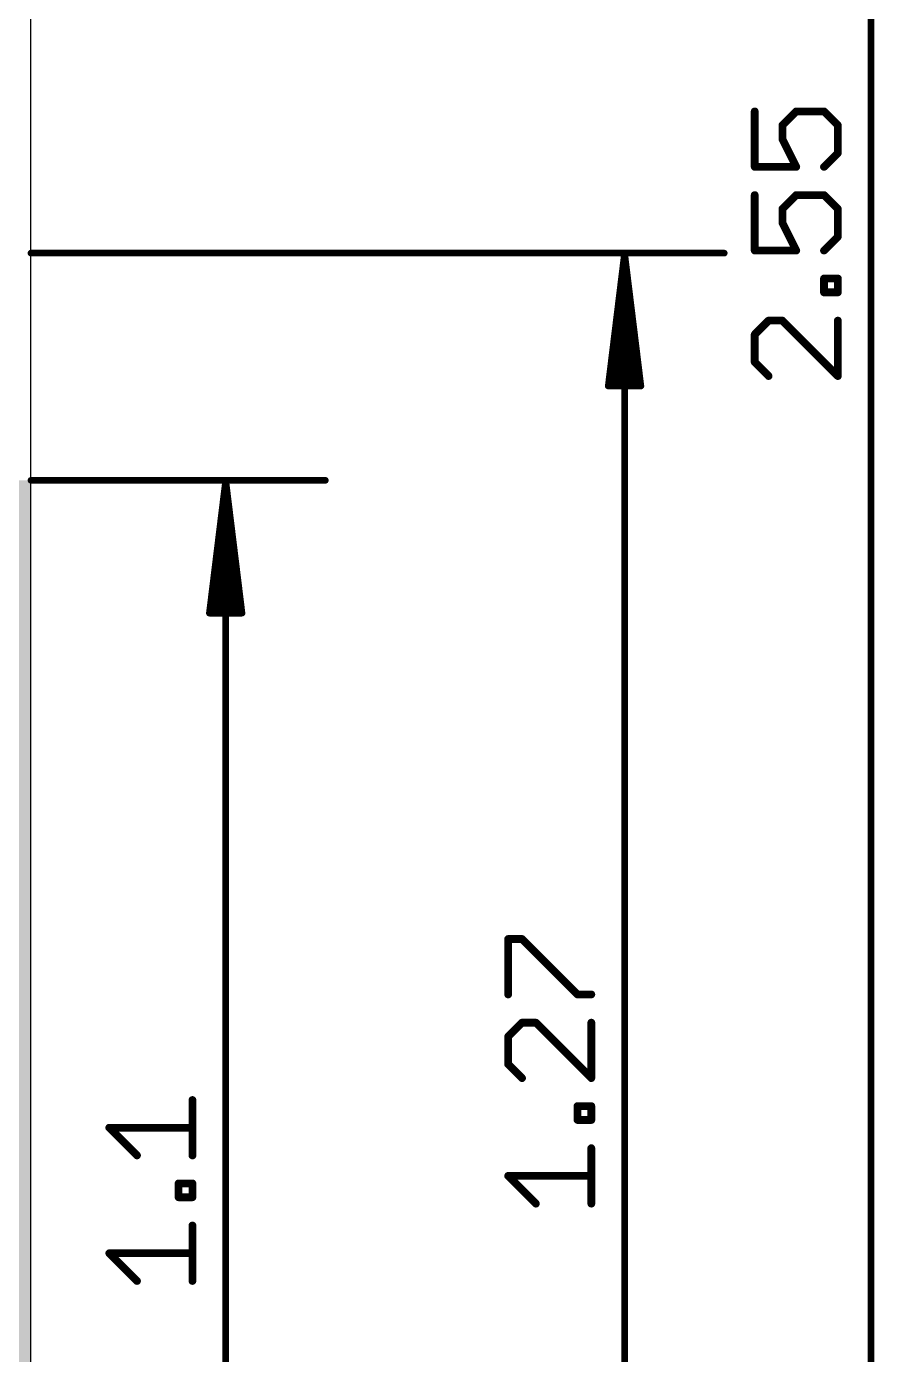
# Model space of a CAD drawing. Extents: x -0.24 to 4.18, y -0.6 to 2.96.
# Drawn here: x 3.447 to 4.1, y 0.427 to 1.45 of the extents above; entities that cross this region are included whole.
import ezdxf

# ---------------------------------------------------------------- set-up
doc = ezdxf.new("R2010")
doc.units = 0
for name, color, linetype in [('1', 22, 'CONTINUOUS'), ('20', 7, 'CONTINUOUS'), ('207', 250, 'CONTINUOUS')]:
    doc.layers.add(name, color=color, linetype=linetype)

# ---------------------------------------------------------------- blocks, each defined once
blk = doc.blocks.new('RECT')
blk.add_solid([(-0.5, -0.5), (0.5, -0.5), (-0.5, 0.5), (0.5, 0.5)])

msp = doc.modelspace()

# ---------------------------------------------------------------- linework, layer by layer
at = {"layer": '1'}
for points, const_width in [([(4.09716, 0), (4.09716, 2.55)], 0.005118), ([(4.007487, 1.384148), (4.007487, 1.341445)], 0.006), ([(4.028839, 1.373472), (4.039515, 1.384148)], 0.006), ([(4.039515, 1.384148), (4.060866, 1.384148)], 0.006), ([(4.060866, 1.384148), (4.071542, 1.373472)], 0.006), ([(4.028839, 1.362796), (4.028839, 1.373472)], 0.006), ([(4.071542, 1.373472), (4.071542, 1.352121)], 0.006), ([(4.039515, 1.341445), (4.028839, 1.362796)], 0.006), ([(4.071542, 1.352121), (4.060866, 1.341445)], 0.006), ([(4.007487, 1.341445), (4.039515, 1.341445)], 0.006), ([(4.007487, 1.319693), (4.007487, 1.27699)], 0.006), ([(4.028839, 1.309017), (4.039515, 1.319693)], 0.006), ([(4.039515, 1.319693), (4.060866, 1.319693)], 0.006), ([(4.060866, 1.319693), (4.071542, 1.309017)], 0.006), ([(4.028839, 1.298341), (4.028839, 1.309017)], 0.006), ([(4.071542, 1.309017), (4.071542, 1.287666)], 0.006), ([(4.039515, 1.27699), (4.028839, 1.298341)], 0.006), ([(4.071542, 1.287666), (4.060866, 1.27699)], 0.006), ([(4.007487, 1.27699), (4.039515, 1.27699)], 0.006), ([(3.45, 1.275), (3.984022, 1.275)], 0.005118), ([(3.90725, 1.275), (3.894681, 1.172638)], 0.005118), ([(3.90725, 1.275), (3.897014, 1.172638)], 0.005118), ([(3.90725, 1.275), (3.902132, 1.172638)], 0.005118), ([(3.90725, 0), (3.90725, 1.275)], 0.005118), ([(3.919819, 1.172638), (3.90725, 1.275)], 0.005118), ([(3.912368, 1.172638), (3.90725, 1.275)], 0.005118), ([(3.917486, 1.172638), (3.90725, 1.275)], 0.005118), ([(4.060866, 1.244762), (4.060866, 1.255438)], 0.006), ([(4.060866, 1.255438), (4.071542, 1.255438)], 0.006), ([(4.071542, 1.255438), (4.071542, 1.244762)], 0.006), ([(4.071542, 1.244762), (4.060866, 1.244762)], 0.006), ([(4.018163, 1.223011), (4.007487, 1.212335)], 0.006), ([(4.028839, 1.223011), (4.018163, 1.223011)], 0.006), ([(4.071542, 1.180307), (4.028839, 1.223011)], 0.006), ([(4.071542, 1.223011), (4.071542, 1.180307)], 0.006), ([(4.007487, 1.212335), (4.007487, 1.190983)], 0.006), ([(4.007487, 1.190983), (4.018163, 1.180307)], 0.006), ([(3.894681, 1.172638), (3.919819, 1.172638)], 0.005118), ([(3.45, 1.1), (3.676772, 1.1)], 0.005118), ([(3.6, 1.1), (3.587431, 0.997638)], 0.005118), ([(3.6, 1.1), (3.589764, 0.997638)], 0.005118), ([(3.6, 1.1), (3.594882, 0.997638)], 0.005118), ([(3.6, 0), (3.6, 1.1)], 0.005118), ([(3.612569, 0.997638), (3.6, 1.1)], 0.005118), ([(3.605118, 0.997638), (3.6, 1.1)], 0.005118), ([(3.610236, 0.997638), (3.6, 1.1)], 0.005118), ([(3.587431, 0.997638), (3.612569, 0.997638)], 0.005118), ([(3.817577, 0.703945), (3.817577, 0.746648)], 0.006), ([(3.817577, 0.746648), (3.828253, 0.746648)], 0.006), ([(3.828253, 0.746648), (3.870956, 0.703945)], 0.006), ([(3.870956, 0.703945), (3.881632, 0.703945)], 0.006), ([(3.828253, 0.682193), (3.817577, 0.671517)], 0.006), ([(3.838929, 0.682193), (3.828253, 0.682193)], 0.006), ([(3.881632, 0.63949), (3.838929, 0.682193)], 0.006), ([(3.881632, 0.682193), (3.881632, 0.63949)], 0.006), ([(3.817577, 0.671517), (3.817577, 0.650166)], 0.006), ([(3.817577, 0.650166), (3.828253, 0.63949)], 0.006), ([(3.574382, 0.579927), (3.574382, 0.62263)], 0.006), ([(3.870956, 0.607262), (3.870956, 0.617938)], 0.006), ([(3.870956, 0.617938), (3.881632, 0.617938)], 0.006), ([(3.881632, 0.617938), (3.881632, 0.607262)], 0.006), ([(3.531679, 0.579927), (3.510327, 0.601279)], 0.006), ([(3.510327, 0.601279), (3.574382, 0.601279)], 0.006), ([(3.881632, 0.607262), (3.870956, 0.607262)], 0.006), ([(3.881632, 0.542807), (3.881632, 0.585511)], 0.006), ([(3.838929, 0.542807), (3.817577, 0.564159)], 0.006), ([(3.817577, 0.564159), (3.881632, 0.564159)], 0.006), ([(3.563706, 0.5477), (3.563706, 0.558375)], 0.006), ([(3.563706, 0.558375), (3.574382, 0.558375)], 0.006), ([(3.574382, 0.558375), (3.574382, 0.5477)], 0.006), ([(3.574382, 0.5477), (3.563706, 0.5477)], 0.006), ([(3.574382, 0.483245), (3.574382, 0.525948)], 0.006), ([(3.531679, 0.483245), (3.510327, 0.504596)], 0.006), ([(3.510327, 0.504596), (3.574382, 0.504596)], 0.006)]:
    msp.add_lwpolyline(points, dxfattribs=dict(at, const_width=const_width))
for points, const_width in [([(4.008987, 1.384148, 1), (4.005987, 1.384148)], 0.003), ([(4.039515, 1.385648, 1), (4.039515, 1.382648)], 0.003), ([(4.040575, 1.383087, 1), (4.038454, 1.385209)], 0.003), ([(4.061927, 1.385209, 1), (4.059806, 1.383087)], 0.003), ([(4.060866, 1.382648, 1), (4.060866, 1.385648)], 0.003), ([(4.030339, 1.373472, 1), (4.027339, 1.373472)], 0.003), ([(4.027778, 1.374533, 1), (4.0299, 1.372412)], 0.003), ([(4.073042, 1.373472, 1), (4.070042, 1.373472)], 0.003), ([(4.070481, 1.372412, 1), (4.072603, 1.374533)], 0.003), ([(4.030181, 1.363467, 1), (4.027497, 1.362126)], 0.003), ([(4.027339, 1.362796, 1), (4.030339, 1.362796)], 0.003), ([(4.070042, 1.352121, 1), (4.073042, 1.352121)], 0.003), ([(4.072603, 1.35106, 1), (4.070481, 1.353181)], 0.003), ([(4.007487, 1.342945, 1), (4.007487, 1.339945)], 0.003), ([(4.005987, 1.341445, 1), (4.008987, 1.341445)], 0.003), ([(4.038173, 1.340774, 1), (4.040856, 1.342116)], 0.003), ([(4.039515, 1.339945, 1), (4.039515, 1.342945)], 0.003), ([(4.059806, 1.342506, 1), (4.061927, 1.340384)], 0.003), ([(4.008987, 1.319693, 1), (4.005987, 1.319693)], 0.003), ([(4.039515, 1.321193, 1), (4.039515, 1.318193)], 0.003), ([(4.040575, 1.318632, 1), (4.038454, 1.320754)], 0.003), ([(4.061927, 1.320754, 1), (4.059806, 1.318632)], 0.003), ([(4.060866, 1.318193, 1), (4.060866, 1.321193)], 0.003), ([(4.030339, 1.309017, 1), (4.027339, 1.309017)], 0.003), ([(4.027778, 1.310078, 1), (4.0299, 1.307957)], 0.003), ([(4.073042, 1.309017, 1), (4.070042, 1.309017)], 0.003), ([(4.070481, 1.307957, 1), (4.072603, 1.310078)], 0.003), ([(4.030181, 1.299012, 1), (4.027497, 1.297671)], 0.003), ([(4.027339, 1.298341, 1), (4.030339, 1.298341)], 0.003), ([(4.070042, 1.287666, 1), (4.073042, 1.287666)], 0.003), ([(4.072603, 1.286605, 1), (4.070481, 1.288726)], 0.003), ([(4.007487, 1.27849, 1), (4.007487, 1.27549)], 0.003), ([(4.038173, 1.276319, 1), (4.040856, 1.277661)], 0.003), ([(4.039515, 1.27549, 1), (4.039515, 1.27849)], 0.003), ([(4.059806, 1.278051, 1), (4.061927, 1.275929)], 0.003), ([(3.45, 1.27628, 1), (3.45, 1.27372)], 0.002559), ([(3.90853, 1.275, 1), (3.90597, 1.275)], 0.002559), ([(3.90852, 1.275156, 1), (3.90598, 1.274844)], 0.002559), ([(3.908528, 1.275064, 1), (3.905972, 1.274936)], 0.002559), ([(3.908523, 1.275127, 1), (3.905977, 1.274873)], 0.002559), ([(3.908528, 1.274936, 1), (3.905972, 1.275064)], 0.002559), ([(3.908523, 1.274873, 1), (3.905977, 1.275127)], 0.002559), ([(3.90852, 1.274844, 1), (3.90598, 1.275156)], 0.002559), ([(3.984022, 1.27372, 1), (3.984022, 1.27628)], 0.002559), ([(4.005987, 1.27699, 1), (4.008987, 1.27699)], 0.003), ([(4.062366, 1.255438, 1), (4.059366, 1.255438)], 0.003), ([(4.060866, 1.256938, 1), (4.060866, 1.253938)], 0.003), ([(4.073042, 1.255438, 1), (4.070042, 1.255438)], 0.003), ([(4.071542, 1.253938, 1), (4.071542, 1.256938)], 0.003), ([(4.060866, 1.246262, 1), (4.060866, 1.243262)], 0.003), ([(4.059366, 1.244762, 1), (4.062366, 1.244762)], 0.003), ([(4.070042, 1.244762, 1), (4.073042, 1.244762)], 0.003), ([(4.071542, 1.243262, 1), (4.071542, 1.246262)], 0.003), ([(4.018163, 1.224511, 1), (4.018163, 1.221511)], 0.003), ([(4.019224, 1.22195, 1), (4.017102, 1.224071)], 0.003), ([(4.0299, 1.224071, 1), (4.027778, 1.22195)], 0.003), ([(4.028839, 1.221511, 1), (4.028839, 1.224511)], 0.003), ([(4.073042, 1.223011, 1), (4.070042, 1.223011)], 0.003), ([(4.008987, 1.212335, 1), (4.005987, 1.212335)], 0.003), ([(4.006427, 1.213395, 1), (4.008548, 1.211274)], 0.003), ([(4.008548, 1.192044, 1), (4.006427, 1.189922)], 0.003), ([(4.005987, 1.190983, 1), (4.008987, 1.190983)], 0.003), ([(4.017102, 1.179247, 1), (4.019224, 1.181368)], 0.003), ([(4.070042, 1.180307, 1), (4.073042, 1.180307)], 0.003), ([(4.070481, 1.179247, 1), (4.072603, 1.181368)], 0.003), ([(3.894681, 1.173917, 1), (3.894681, 1.171358)], 0.002559), ([(3.893411, 1.172794, 1), (3.895951, 1.172482)], 0.002559), ([(3.895741, 1.172765, 1), (3.898287, 1.17251)], 0.002559), ([(3.900854, 1.172702, 1), (3.90341, 1.172574)], 0.002559), ([(3.91109, 1.172574, 1), (3.913646, 1.172702)], 0.002559), ([(3.916213, 1.17251, 1), (3.918759, 1.172765)], 0.002559), ([(3.918549, 1.172482, 1), (3.921089, 1.172794)], 0.002559), ([(3.919819, 1.171358, 1), (3.919819, 1.173917)], 0.002559), ([(3.45, 1.10128, 1), (3.45, 1.09872)], 0.002559), ([(3.60128, 1.1, 1), (3.59872, 1.1)], 0.002559), ([(3.60127, 1.100156, 1), (3.59873, 1.099844)], 0.002559), ([(3.601278, 1.100064, 1), (3.598722, 1.099936)], 0.002559), ([(3.601273, 1.100127, 1), (3.598727, 1.099873)], 0.002559), ([(3.601278, 1.099936, 1), (3.598722, 1.100064)], 0.002559), ([(3.601273, 1.099873, 1), (3.598727, 1.100127)], 0.002559), ([(3.60127, 1.099844, 1), (3.59873, 1.100156)], 0.002559), ([(3.676772, 1.09872, 1), (3.676772, 1.10128)], 0.002559), ([(3.587431, 0.998917, 1), (3.587431, 0.996358)], 0.002559), ([(3.586161, 0.997794, 1), (3.588701, 0.997482)], 0.002559), ([(3.588491, 0.997765, 1), (3.591037, 0.99751)], 0.002559), ([(3.593604, 0.997702, 1), (3.59616, 0.997574)], 0.002559), ([(3.60384, 0.997574, 1), (3.606396, 0.997702)], 0.002559), ([(3.608963, 0.99751, 1), (3.611509, 0.997765)], 0.002559), ([(3.611299, 0.997482, 1), (3.613839, 0.997794)], 0.002559), ([(3.612569, 0.996358, 1), (3.612569, 0.998917)], 0.002559), ([(3.819077, 0.746648, 1), (3.816077, 0.746648)], 0.003), ([(3.817577, 0.748148, 1), (3.817577, 0.745148)], 0.003), ([(3.829314, 0.747709, 1), (3.827192, 0.745587)], 0.003), ([(3.828253, 0.745148, 1), (3.828253, 0.748148)], 0.003), ([(3.870956, 0.705445, 1), (3.870956, 0.702445)], 0.003), ([(3.869896, 0.702884, 1), (3.872017, 0.705006)], 0.003), ([(3.881632, 0.702445, 1), (3.881632, 0.705445)], 0.003), ([(3.816077, 0.703945, 1), (3.819077, 0.703945)], 0.003), ([(3.828253, 0.683693, 1), (3.828253, 0.680693)], 0.003), ([(3.829314, 0.681132, 1), (3.827192, 0.683254)], 0.003), ([(3.839989, 0.683254, 1), (3.837868, 0.681132)], 0.003), ([(3.838929, 0.680693, 1), (3.838929, 0.683693)], 0.003), ([(3.883132, 0.682193, 1), (3.880132, 0.682193)], 0.003), ([(3.819077, 0.671517, 1), (3.816077, 0.671517)], 0.003), ([(3.816517, 0.672578, 1), (3.818638, 0.670457)], 0.003), ([(3.816077, 0.650166, 1), (3.819077, 0.650166)], 0.003), ([(3.818638, 0.651226, 1), (3.816517, 0.649105)], 0.003), ([(3.827192, 0.638429, 1), (3.829314, 0.640551)], 0.003), ([(3.880132, 0.63949, 1), (3.883132, 0.63949)], 0.003), ([(3.880571, 0.638429, 1), (3.882693, 0.640551)], 0.003), ([(3.575882, 0.62263, 1), (3.572882, 0.62263)], 0.003), ([(3.872456, 0.617938, 1), (3.869456, 0.617938)], 0.003), ([(3.870956, 0.619438, 1), (3.870956, 0.616438)], 0.003), ([(3.883132, 0.617938, 1), (3.880132, 0.617938)], 0.003), ([(3.881632, 0.616438, 1), (3.881632, 0.619438)], 0.003), ([(3.510327, 0.602779, 1), (3.510327, 0.599779)], 0.003), ([(3.511388, 0.602339, 1), (3.509267, 0.600218)], 0.003), ([(3.574382, 0.599779, 1), (3.574382, 0.602779)], 0.003), ([(3.870956, 0.608762, 1), (3.870956, 0.605762)], 0.003), ([(3.869456, 0.607262, 1), (3.872456, 0.607262)], 0.003), ([(3.880132, 0.607262, 1), (3.883132, 0.607262)], 0.003), ([(3.881632, 0.605762, 1), (3.881632, 0.608762)], 0.003), ([(3.883132, 0.585511, 1), (3.880132, 0.585511)], 0.003), ([(3.530618, 0.578867, 1), (3.532739, 0.580988)], 0.003), ([(3.572882, 0.579927, 1), (3.575882, 0.579927)], 0.003), ([(3.818638, 0.56522, 1), (3.816517, 0.563098)], 0.003), ([(3.817577, 0.565659, 1), (3.817577, 0.562659)], 0.003), ([(3.881632, 0.562659, 1), (3.881632, 0.565659)], 0.003), ([(3.565206, 0.558375, 1), (3.562206, 0.558375)], 0.003), ([(3.563706, 0.559875, 1), (3.563706, 0.556875)], 0.003), ([(3.575882, 0.558375, 1), (3.572882, 0.558375)], 0.003), ([(3.574382, 0.556875, 1), (3.574382, 0.559875)], 0.003), ([(3.563706, 0.5492, 1), (3.563706, 0.5462)], 0.003), ([(3.562206, 0.5477, 1), (3.565206, 0.5477)], 0.003), ([(3.572882, 0.5477, 1), (3.575882, 0.5477)], 0.003), ([(3.574382, 0.5462, 1), (3.574382, 0.5492)], 0.003), ([(3.837868, 0.541747, 1), (3.839989, 0.543868)], 0.003), ([(3.880132, 0.542807, 1), (3.883132, 0.542807)], 0.003), ([(3.575882, 0.525948, 1), (3.572882, 0.525948)], 0.003), ([(3.510327, 0.506096, 1), (3.510327, 0.503096)], 0.003), ([(3.511388, 0.505657, 1), (3.509267, 0.503536)], 0.003), ([(3.574382, 0.503096, 1), (3.574382, 0.506096)], 0.003), ([(3.530618, 0.482184, 1), (3.532739, 0.484305)], 0.003), ([(3.572882, 0.483245, 1), (3.575882, 0.483245)], 0.003)]:
    msp.add_lwpolyline(points, format="xyb", dxfattribs=dict(at, const_width=const_width))
at = {"layer": '20'}
msp.add_line((3.45, 0), (3.45, 2.55), dxfattribs=at)

# ---------------------------------------------------------------- block references
at = {"layer": '207', "xscale": 1.2, "yscale": 1.1}
msp.add_blockref('RECT', (2.85, 0.55), dxfattribs=at)

doc.saveas('drawing.dxf')
